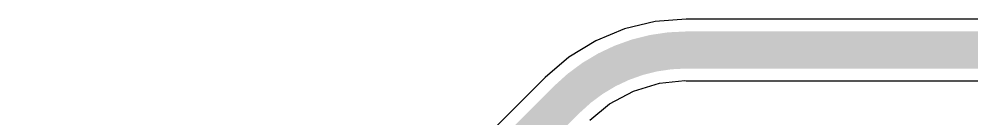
# Model space of a CAD drawing. Header units: inches. Extents: x -11 to 1110, y -7 to 455.
# Drawn here: x 390.52 to 404.86, y 180.45 to 181.95 of the extents above; entities that cross this region are included whole.
import ezdxf

# ---------------------------------------------------------------- set-up
doc = ezdxf.new("R2010")
doc.units = ezdxf.units.IN
doc.layers.add('Bottom Layer', color=5, linetype='Continuous')

msp = doc.modelspace()

# ---------------------------------------------------------------- linework, layer by layer
at = {"layer": 'Bottom Layer'}
for p, q in [((400.095, 181.915), (399.636, 181.805)), ((400.565, 181.952), (400.095, 181.915)), ((400.565, 181.951), (400.565, 181.952)), ((405.588, 181.951), (400.565, 181.951)), ((399.636, 181.805), (399.201, 181.624)), ((399.201, 181.624), (398.798, 181.377)), ((398.798, 181.377), (398.44, 181.071)), ((398.44, 181.071), (390.559, 173.19)), ((398.44, 181.071), (398.44, 181.071)), ((398.44, 181.071), (398.44, 181.071)), ((400.16, 180.985), (400.544, 181.023)), ((400.544, 181.023), (400.565, 181.019)), ((400.565, 181.019), (405.588, 181.019)), ((399.41, 180.675), (399.769, 180.867)), ((399.769, 180.867), (400.16, 180.985)), ((399.111, 180.43), (399.41, 180.675))]:
    msp.add_line(p, q, dxfattribs=at)
for points in [[(398.769, 180.741, 0.559, 0.559, -0.198912), (400.565, 181.485, 0.559, 0.559, 0)], [(400.565, 181.485, 0.559, 0.559, 0), (405.711, 181.485, 0.559, 0.559, 0)], [(390.801, 172.773, 0.559, 0.559, 0), (398.769, 180.741, 0.559, 0.559, 0)]]:
    msp.add_lwpolyline(points, format="xyseb", dxfattribs=at)
for points in [[(400.426, 181.485, 0.279, 0.279, 1), (400.705, 181.485, 0.279, 0.279, 1)], [(400.426, 181.485, 0.279, 0.279, 1), (400.705, 181.485, 0.279, 0.279, 1)], [(398.63, 180.741, 0.279, 0.279, 1), (398.909, 180.741, 0.279, 0.279, 1)], [(398.63, 180.741, 0.279, 0.279, 1), (398.909, 180.741, 0.279, 0.279, 1)]]:
    msp.add_lwpolyline(points, format="xyseb", close=True, dxfattribs=at)

doc.saveas('drawing.dxf')
